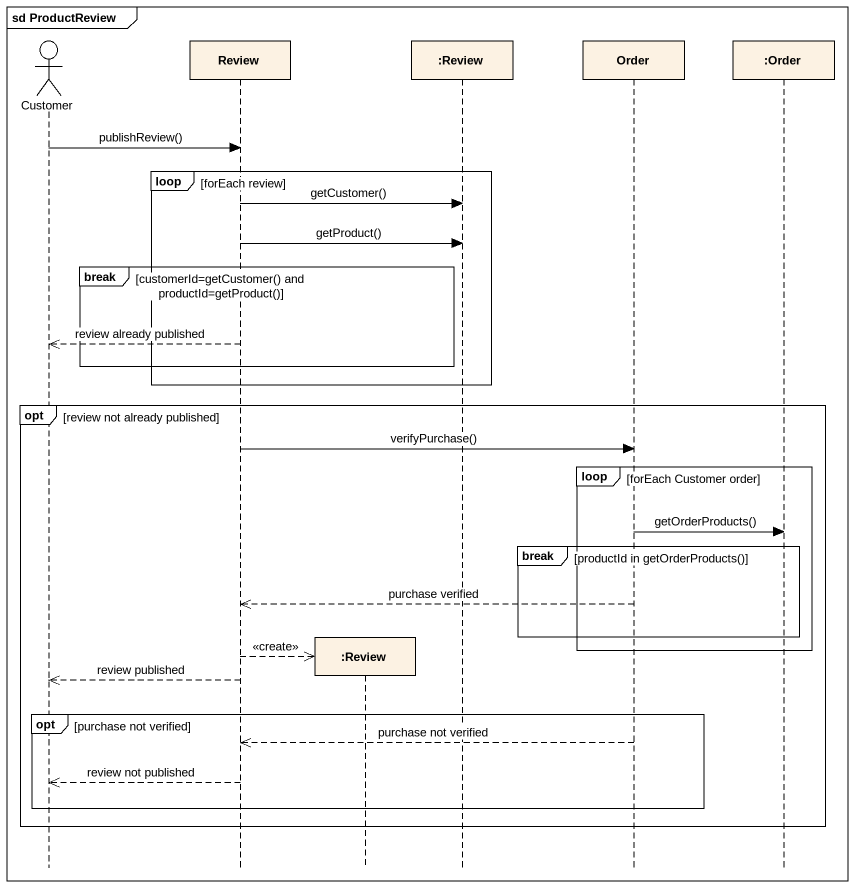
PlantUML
@startuml
mainframe sd ProductReview
hide footbox
actor Customer
participant Review
participant ":Review" as Review_2
participant ":Review" as Review_3
participant Order
participant ":Order" as Order_2

Customer -> Review : publishReview()
loop forEach review
  Review -> Review_3 : getCustomer()
  Review -> Review_3 : getProduct()
  break customerId=getCustomer() and productId=getProduct()
    Review -->> Customer : review already published
  end
end
opt review not already published
  Review -> Order : verifyPurchase()
  loop forEach Customer order
    Order -> Order_2 : getOrderProducts()
    break productId in getOrderProducts()
      Order -->> Review : purchase verified
    end
  end
  Review -->> Review_2 ** : <<create>>
  Review -->> Customer : review published
  opt purchase not verified
    Order -->> Review : purchase not verified
    Review -->> Customer : review not published
  end
end
@enduml
